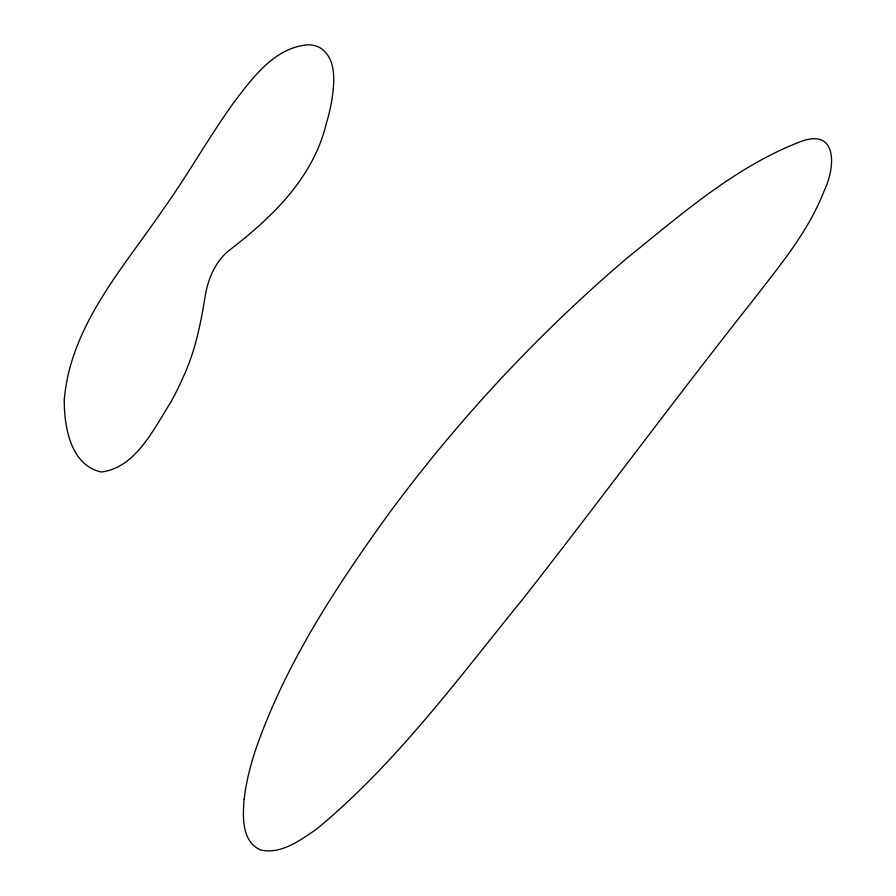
<?xml version="1.0" encoding="UTF-8"?>
<svg xmlns="http://www.w3.org/2000/svg" width="896" height="896" viewBox="0 0 896 896"><rect width="100%" height="100%" fill="white"/><g stroke="black" fill="none" stroke-linecap="round" stroke-linejoin="round"><path stroke-width="1.34" d="M64.288 399.952C64.064 426.541 70.549 465.282 101.192 471.979C135.934 468.037 154.246 427.874 171.125 401.699A152.253 65.038 -58.8 0 0 184.05 375.222C195.306 350.571 200.637 323.893 204.982 297.304C207.67 280.022 214.536 262.886 228.066 251.238C271.23 218.165 312.962 178.651 326.278 123.682A141.613 60.491 -58.8 0 0 331.99 99.422C334.376 82.253 336.986 58.979 320.32 47.936A120.355 51.408 -58.8 0 0 308.347 44.8C274.736 47.186 252.739 77.717 233.946 102.278C209.048 136.909 188.227 174.25 163.453 208.97C123.368 267.87 70.347 325.718 64.288 399.952M244.126 799.422C242.682 816.894 241.584 842.184 261.061 850.136C281.77 854.291 300.35 840.123 316.49 829.192C396.357 763.213 458.058 678.642 523.085 598.752C600.096 500.494 674.139 399.941 751.654 302.064C773.741 273.302 797.306 245.224 814.15 212.901A97.586 30.722 -56.6 0 0 824.611 189.728C834.982 168.336 838.242 128.184 801.461 141.299C735.706 166.286 681.722 214.144 627.547 257.645C538.205 333.726 457.722 420.157 388.125 514.629C335.104 588.202 284.379 665.437 254.912 751.834A243.69 76.709 -56.6 0 0 244.126 799.422"/></g></svg>
